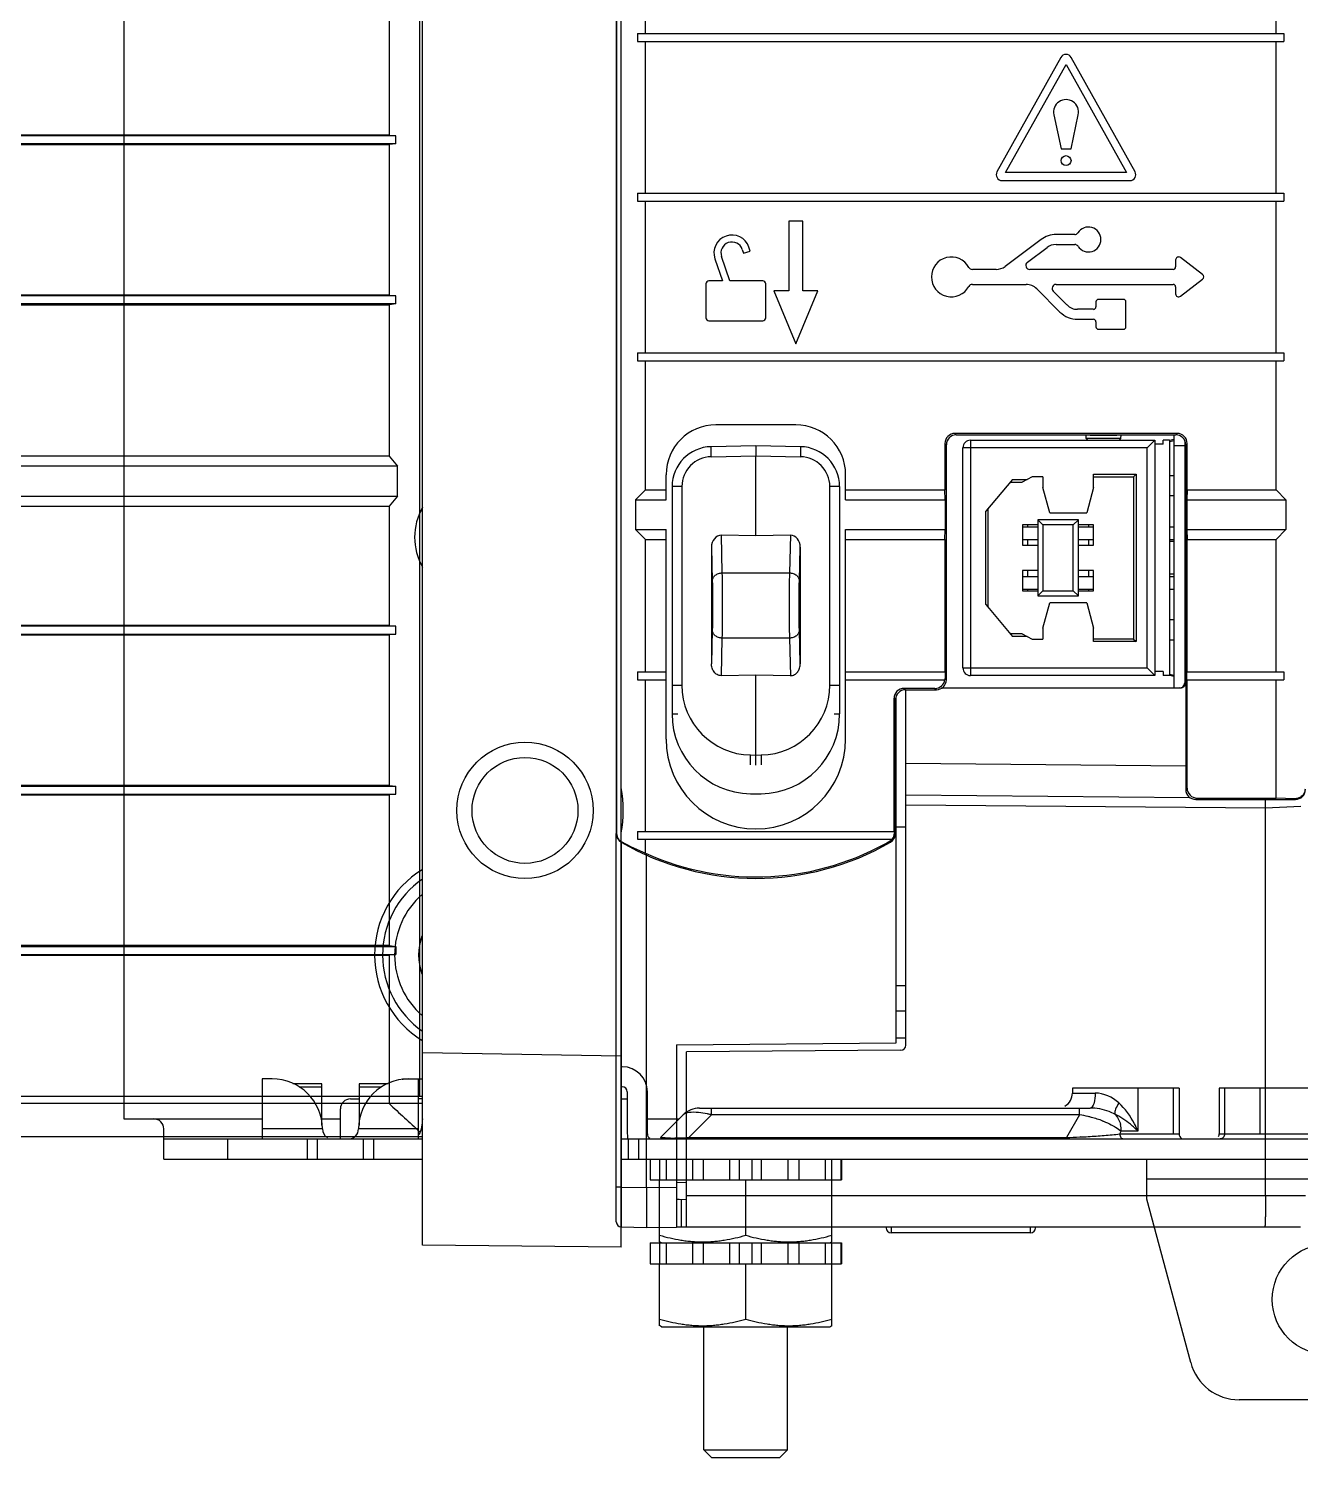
# Model space of a CAD drawing. Header units: millimetres. Extents: x 30557 to 235556, y -116603 to -73383.
# Drawn here: x 131482 to 131545.5, y -74024.1 to -73952.7 of the extents above; entities that cross this region are included whole.
import ezdxf

# ---------------------------------------------------------------- set-up
doc = ezdxf.new("R2010")
doc.units = ezdxf.units.MM

# ---------------------------------------------------------------- blocks, each defined once
blk = doc.blocks.new('1756-PA72')
at = {"linetype": 'Continuous'}
for p, q in [((8266.704, 5582.66), (8266.704, 5718.651)), ((8266.563, 5582.66), (8266.563, 5688.909)), ((8265.026, 5638.221), (8265.026, 5630.692)), ((8265.026, 5630.692), (8191.456, 5630.692)), ((8191.484, 5630.222), (8265.026, 5630.222)), ((8265.362, 5630.657), (8191.493, 5630.657)), ((8265.362, 5630.257), (8191.517, 5630.257)), ((8265.026, 5630.692), (8265.362, 5630.657)), ((8265.362, 5630.257), (8265.026, 5630.222)), ((8265.026, 5630.222), (8265.026, 5622.692)), ((8265.362, 5630.257), (8265.362, 5630.657)), ((8265.026, 5622.692), (8192.013, 5622.692)), ((8265.362, 5622.657), (8192.051, 5622.657)), ((8265.026, 5622.692), (8265.362, 5622.657)), ((8265.362, 5622.257), (8265.362, 5622.657)), ((8192.052, 5622.222), (8265.026, 5622.222)), ((8265.362, 5622.257), (8192.084, 5622.257)), ((8265.362, 5622.257), (8265.026, 5622.222)), ((8265.026, 5622.222), (8265.026, 5614.658)), ((8265.026, 5614.658), (8158.015, 5614.658)), ((8265.026, 5614.658), (8265.445, 5614.158)), ((8265.445, 5614.158), (8170.726, 5614.158)), ((8265.445, 5612.658), (8265.445, 5614.158)), ((8170.976, 5612.658), (8265.445, 5612.658)), ((8265.445, 5612.658), (8265.026, 5612.158)), ((8170.939, 5612.158), (8265.026, 5612.158)), ((8265.026, 5612.158), (8265.026, 5606.193)), ((8265.026, 5606.193), (8193.755, 5606.193)), ((8265.362, 5606.158), (8193.795, 5606.158)), ((8265.026, 5606.193), (8265.362, 5606.158)), ((8265.362, 5605.758), (8265.362, 5606.158)), ((8193.816, 5605.723), (8265.026, 5605.723)), ((8193.847, 5605.758), (8265.362, 5605.758)), ((8265.362, 5605.758), (8265.026, 5605.723)), ((8265.026, 5605.723), (8265.026, 5598.194)), ((8265.026, 5598.194), (8194.89, 5598.194)), ((8194.931, 5598.159), (8265.362, 5598.159)), ((8265.026, 5598.194), (8265.362, 5598.159)), ((8265.362, 5597.759), (8265.362, 5598.159)), ((8194.963, 5597.724), (8265.026, 5597.724)), ((8194.993, 5597.759), (8265.362, 5597.759)), ((8265.362, 5597.759), (8265.026, 5597.724)), ((8265.026, 5597.724), (8265.026, 5590.194)), ((8265.026, 5590.194), (8196.211, 5590.194)), ((8196.253, 5590.159), (8265.362, 5590.159)), ((8196.294, 5589.724), (8265.026, 5589.724)), ((8196.323, 5589.759), (8265.362, 5589.759)), ((8265.026, 5590.194), (8265.362, 5590.159)), ((8265.362, 5589.759), (8265.026, 5589.724)), ((8265.026, 5589.724), (8265.026, 5582.31)), ((8265.362, 5590.159), (8265.362, 5589.759)), ((8266.704, 5582.66), (8183.232, 5582.66)), ((8266.704, 5580.66), (8266.704, 5582.66)), ((8266.704, 5582.31), (8183.306, 5582.31)), ((8170.691, 5580.66), (8266.704, 5580.66))]:
    blk.add_line(p, q, dxfattribs=at)
blk.add_open_spline([(8265.026, 5582.31), (8265.28, 5582.071), (8265.79, 5581.596), (8266.308, 5581.129), (8266.563, 5580.894)], degree=3, knots=[0, 0, 0, 0, 0.500826, 1, 1, 1, 1], dxfattribs=at)
blk = doc.blocks.new('1756-L7-Z')
at = {"color": 7, "linetype": 'Continuous'}
for p, q in [((-0.249, 109.731), (-0.249, 19.654)), ((-0.23, 109.712), (-0.23, 19.658)), ((1.216, 59.627), (1.216, 67.201)), ((32.712, 59.627), (32.712, 67.201)), ((0.817, 59.627), (0.817, 59.229)), ((0.817, 59.627), (33.11, 59.627)), ((33.11, 59.627), (33.11, 59.229)), ((0.817, 59.229), (33.11, 59.229)), ((1.216, 51.655), (1.216, 59.229)), ((32.712, 51.655), (32.712, 59.229)), ((21.961, 58.434), (18.772, 52.728)), ((19.203, 52.682), (22.222, 58.083)), ((22.222, 58.083), (25.241, 52.682)), ((25.672, 52.728), (22.483, 58.434)), ((21.609, 55.569), (21.973, 53.877)), ((22.471, 53.877), (22.835, 55.569)), ((21.973, 53.877), (22.471, 53.877)), ((19.033, 52.283), (25.411, 52.283)), ((25.241, 52.682), (19.203, 52.682)), ((0.817, 51.655), (33.11, 51.655)), ((0.817, 51.655), (0.817, 51.257)), ((33.11, 51.655), (33.11, 51.257)), ((0.817, 51.257), (33.11, 51.257)), ((1.216, 43.683), (1.216, 51.257)), ((32.712, 43.683), (32.712, 51.257)), ((9.068, 50.26), (8.371, 50.26)), ((8.371, 50.26), (8.371, 46.772)), ((9.068, 46.772), (9.068, 50.26)), ((20.977, 49.338), (19.183, 47.993)), ((22.654, 49.588), (21.724, 49.588)), ((6.049, 48.846), (6.116, 48.651)), ((6.116, 48.651), (6.446, 48.765)), ((6.446, 48.765), (6.378, 48.96)), ((20.292, 48.202), (21.276, 48.94)), ((21.724, 49.089), (22.656, 49.089)), ((4.684, 48.372), (5.066, 47.271)), ((5.435, 47.271), (5.013, 48.486)), ((18.735, 47.844), (17.542, 47.844)), ((27.571, 47.844), (20.412, 47.844)), ((27.695, 48.317), (27.695, 47.968)), ((29.04, 47.589), (27.936, 48.436)), ((4.235, 47.121), (4.235, 45.427)), ((5.066, 47.271), (4.385, 47.271)), ((7.075, 47.271), (5.435, 47.271)), ((7.225, 45.427), (7.225, 47.121)), ((27.936, 46.504), (29.04, 47.351)), ((8.371, 46.772), (7.624, 46.772)), ((7.624, 46.772), (8.72, 44.126)), ((8.72, 44.126), (9.816, 46.772)), ((9.816, 46.772), (9.068, 46.772)), ((17.542, 47.096), (20.229, 47.096)), ((20.758, 46.877), (21.918, 45.717)), ((22.27, 46.07), (21.584, 46.756)), ((21.725, 47.096), (27.571, 47.096)), ((27.695, 46.972), (27.695, 46.623)), ((23.592, 45.851), (22.799, 45.851)), ((23.717, 46.224), (23.717, 45.975)), ((25.087, 46.349), (23.842, 46.349)), ((25.212, 44.979), (25.212, 46.224)), ((4.385, 45.278), (7.075, 45.278)), ((22.799, 45.352), (23.592, 45.352)), ((23.717, 45.228), (23.717, 44.979)), ((23.842, 44.854), (25.087, 44.854)), ((0.817, 43.683), (33.11, 43.683)), ((0.817, 43.683), (0.817, 43.285)), ((33.11, 43.683), (33.11, 43.285)), ((0.817, 43.285), (33.11, 43.285)), ((1.216, 36.837), (1.216, 43.285)), ((32.712, 36.837), (32.712, 43.285)), ((8.72, 40.08), (4.734, 40.08)), ((27.773, 39.647), (16.672, 39.647)), ((16.741, 39.578), (16.672, 39.647)), ((16.741, 39.578), (27.703, 39.578)), ((17.448, 39.309), (26.661, 39.309)), ((17.448, 39.309), (17.448, 27.55)), ((23.223, 39.39), (23.22, 39.578)), ((24.968, 39.39), (23.223, 39.39)), ((23.305, 39.309), (23.223, 39.39)), ((23.426, 39.562), (23.411, 39.578)), ((23.426, 39.562), (24.765, 39.562)), ((24.765, 39.562), (24.781, 39.578)), ((24.886, 39.309), (24.968, 39.39)), ((24.968, 39.39), (24.972, 39.578)), ((26.661, 39.309), (26.282, 38.93)), ((26.661, 39.309), (26.661, 27.55)), ((27.383, 39.309), (27.074, 39.309)), ((27.074, 39.107), (27.074, 39.309)), ((27.383, 39.309), (27.623, 39.361)), ((27.383, 39.309), (27.383, 27.55)), ((27.623, 39.285), (27.383, 39.233)), ((27.623, 26.939), (27.623, 39.578)), ((27.773, 39.647), (27.703, 39.578)), ((28.149, 39.292), (28.149, 27.188)), ((6.727, 39.024), (4.5, 38.985)), ((8.954, 38.985), (6.727, 39.024)), ((6.727, 39.024), (6.727, 38.526)), ((16.174, 39.149), (16.243, 39.08)), ((16.174, 39.149), (16.174, 36.837)), ((16.243, 27.341), (16.243, 39.08)), ((26.282, 38.93), (17.069, 38.93)), ((17.069, 27.93), (17.069, 38.93)), ((26.282, 27.93), (26.282, 38.93)), ((27.074, 39.107), (26.661, 39.107)), ((28.149, 39.026), (27.623, 39.026)), ((28.174, 27.163), (28.174, 39.218)), ((28.201, 39.08), (28.271, 39.149)), ((28.201, 39.08), (28.201, 21.86)), ((28.271, 36.837), (28.271, 39.149)), ((4.5, 38.487), (6.727, 38.526)), ((6.727, 38.526), (8.954, 38.487)), ((6.727, 34.54), (6.727, 38.526)), ((2.242, 36.339), (2.242, 37.589)), ((11.211, 36.339), (11.211, 37.589)), ((19.542, 37.348), (18.208, 35.76)), ((19.436, 37.221), (20.036, 37.221)), ((19.542, 37.348), (20.274, 37.348)), ((20.536, 37.487), (20.036, 37.221)), ((21.068, 37.487), (20.536, 37.487)), ((21.068, 37.487), (21.068, 36.948)), ((23.599, 37.614), (25.725, 37.614)), ((23.599, 36.948), (23.599, 37.614)), ((23.599, 37.487), (25.598, 37.487)), ((25.598, 37.487), (25.725, 37.614)), ((25.598, 37.487), (25.598, 29.372)), ((25.725, 37.614), (25.725, 29.246)), ((27.623, 37.538), (27.383, 37.538)), ((1.216, 36.837), (0.718, 36.339)), ((1.216, 36.837), (2.242, 36.837)), ((3.031, 36.993), (2.541, 36.993)), ((2.541, 36.993), (2.541, 25.631)), ((3.031, 36.993), (3.031, 27.07)), ((10.912, 36.993), (10.422, 36.993)), ((10.422, 27.07), (10.422, 36.993)), ((10.912, 36.993), (10.912, 25.631)), ((11.211, 36.837), (16.174, 36.837)), ((16.191, 36.339), (16.174, 36.837)), ((21.409, 35.682), (21.068, 36.948)), ((23.599, 36.948), (23.257, 35.682)), ((27.623, 36.525), (27.383, 36.525)), ((28.271, 36.837), (28.253, 36.339)), ((28.271, 36.837), (32.712, 36.837)), ((32.712, 36.837), (33.21, 36.339)), ((0.718, 36.339), (2.242, 36.339)), ((0.718, 36.339), (0.718, 34.844)), ((11.211, 36.339), (16.191, 36.339)), ((16.191, 36.339), (16.191, 34.844)), ((18.208, 31.1), (18.208, 35.76)), ((18.334, 30.949), (18.334, 35.91)), ((28.253, 36.339), (33.21, 36.339)), ((28.253, 36.339), (28.253, 34.844)), ((33.21, 36.339), (33.21, 34.844)), ((20.815, 35.075), (20.055, 35.075)), ((20.055, 35.075), (20.055, 34.062)), ((20.055, 34.986), (20.815, 34.986)), ((20.308, 34.986), (20.308, 35.075)), ((22.839, 35.328), (20.815, 35.328)), ((20.815, 35.328), (21.068, 35.075)), ((20.815, 35.328), (20.815, 31.531)), ((22.586, 35.075), (21.068, 35.075)), ((21.068, 35.075), (21.068, 31.784)), ((21.409, 35.682), (23.257, 35.682)), ((22.839, 35.328), (22.586, 35.075)), ((22.586, 31.784), (22.586, 35.075)), ((22.839, 31.531), (22.839, 35.328)), ((23.599, 35.075), (22.839, 35.075)), ((22.839, 34.986), (23.599, 34.986)), ((23.346, 35.075), (23.346, 34.986)), ((23.599, 34.062), (23.599, 35.075)), ((27.383, 34.986), (27.623, 34.986)), ((0.718, 34.844), (2.242, 34.844)), ((1.216, 34.346), (0.718, 34.844)), ((1.216, 34.346), (2.242, 34.346)), ((1.216, 27.739), (1.216, 34.346)), ((2.242, 24.376), (2.242, 34.844)), ((6.727, 34.54), (5.003, 34.561)), ((5.05, 32.682), (5.003, 34.561)), ((8.45, 34.561), (6.727, 34.54)), ((8.45, 34.561), (8.403, 32.682)), ((11.211, 34.844), (16.191, 34.844)), ((11.211, 24.376), (11.211, 34.844)), ((11.211, 34.346), (16.174, 34.346)), ((16.174, 34.346), (16.191, 34.844)), ((16.174, 34.346), (16.174, 27.739)), ((20.055, 34.353), (20.815, 34.353)), ((20.308, 34.062), (20.308, 34.353)), ((22.839, 34.353), (23.599, 34.353)), ((23.346, 34.353), (23.346, 34.062)), ((27.383, 34.353), (27.623, 34.353)), ((28.253, 34.844), (33.21, 34.844)), ((28.253, 34.844), (28.271, 34.346)), ((28.271, 34.346), (32.712, 34.346)), ((28.271, 27.739), (28.271, 34.346)), ((32.712, 34.346), (33.21, 34.844)), ((32.712, 27.739), (32.712, 34.346)), ((4.51, 33.964), (4.552, 32.275)), ((4.51, 33.964), (4.51, 28.14)), ((8.901, 32.275), (8.943, 33.964)), ((8.943, 33.964), (8.943, 28.14)), ((20.055, 34.062), (20.815, 34.062)), ((22.839, 34.062), (23.599, 34.062)), ((27.623, 34.247), (27.383, 34.247)), ((5.05, 32.682), (8.403, 32.682)), ((20.815, 32.797), (20.055, 32.797)), ((20.055, 32.797), (20.055, 31.784)), ((20.055, 32.506), (20.815, 32.506)), ((20.308, 32.506), (20.308, 32.797)), ((23.599, 32.797), (22.839, 32.797)), ((22.839, 32.506), (23.599, 32.506)), ((23.346, 32.797), (23.346, 32.506)), ((23.599, 31.784), (23.599, 32.797)), ((27.623, 32.612), (27.383, 32.612)), ((27.383, 32.506), (27.623, 32.506)), ((20.055, 31.873), (20.815, 31.873)), ((20.055, 31.784), (20.815, 31.784)), ((20.308, 31.784), (20.308, 31.873)), ((20.815, 31.531), (21.068, 31.784)), ((20.815, 31.531), (22.839, 31.531)), ((21.068, 31.784), (22.586, 31.784)), ((22.839, 31.531), (22.586, 31.784)), ((22.839, 31.873), (23.599, 31.873)), ((22.839, 31.784), (23.599, 31.784)), ((23.346, 31.873), (23.346, 31.784)), ((27.383, 31.873), (27.623, 31.873)), ((18.208, 31.1), (19.542, 29.511)), ((21.068, 29.911), (21.409, 31.177)), ((23.257, 31.177), (21.409, 31.177)), ((23.257, 31.177), (23.599, 29.911)), ((27.623, 30.334), (27.383, 30.334)), ((4.552, 29.83), (4.51, 28.14)), ((5.003, 27.543), (5.05, 29.422)), ((8.403, 29.422), (5.05, 29.422)), ((8.403, 29.422), (8.45, 27.543)), ((8.943, 28.14), (8.901, 29.83)), ((20.036, 29.638), (19.436, 29.638)), ((20.274, 29.511), (19.542, 29.511)), ((20.036, 29.638), (20.536, 29.372)), ((20.536, 29.372), (21.068, 29.372)), ((21.068, 29.911), (21.068, 29.372)), ((23.599, 29.246), (23.599, 29.911)), ((25.598, 29.372), (23.599, 29.372)), ((25.598, 29.372), (25.725, 29.246)), ((27.623, 29.322), (27.383, 29.322)), ((25.725, 29.246), (23.599, 29.246)), ((17.069, 27.93), (26.282, 27.93)), ((26.661, 27.55), (26.282, 27.93)), ((0.817, 27.739), (2.242, 27.739)), ((0.817, 27.739), (0.817, 27.341)), ((0.817, 27.341), (2.242, 27.341)), ((1.216, 19.767), (1.216, 27.341)), ((6.727, 27.564), (5.003, 27.543)), ((8.45, 27.543), (6.727, 27.564)), ((6.727, 23.578), (6.727, 27.564)), ((11.211, 27.739), (16.174, 27.739)), ((11.211, 27.341), (16.169, 27.341)), ((16.188, 27.739), (16.188, 27.396)), ((16.243, 27.341), (16.188, 27.396)), ((26.661, 27.55), (17.448, 27.55)), ((27.074, 27.752), (26.661, 27.752)), ((27.074, 27.752), (27.074, 27.55)), ((27.383, 27.55), (27.074, 27.55)), ((27.383, 27.626), (27.623, 27.574)), ((27.623, 27.498), (27.383, 27.55)), ((28.174, 27.163), (28.149, 27.188)), ((28.257, 27.341), (28.257, 27.739)), ((28.271, 27.739), (33.11, 27.739)), ((28.271, 27.341), (33.11, 27.341)), ((28.271, 21.929), (28.271, 27.341)), ((32.712, 21.431), (32.712, 27.341)), ((33.11, 27.739), (33.11, 27.341)), ((2.541, 27.07), (3.031, 27.07)), ((10.422, 27.07), (10.912, 27.07)), ((13.729, 9.199), (13.729, 26.48)), ((15.676, 26.912), (14.131, 26.912)), ((14.2, 26.843), (14.131, 26.912)), ((14.2, 26.843), (15.745, 26.843)), ((14.223, 9.086), (14.223, 26.843)), ((15.676, 26.912), (15.745, 26.843)), ((27.926, 26.914), (15.988, 26.916)), ((16.02, 26.937), (27.899, 26.939)), ((27.926, 26.914), (27.899, 26.939)), ((13.633, 26.414), (13.702, 26.344)), ((13.633, 19.767), (13.633, 26.414)), ((13.702, 19.653), (13.702, 26.344)), ((2.541, 25.631), (2.823, 25.631)), ((10.631, 25.631), (10.912, 25.631)), ((6.458, 23.583), (6.727, 23.578)), ((6.727, 23.578), (6.996, 23.583)), ((6.727, 23.08), (6.727, 23.578)), ((13.729, 23.495), (13.702, 23.495)), ((28.201, 23.032), (14.223, 23.154)), ((6.458, 21.645), (6.727, 21.641)), ((6.727, 21.641), (6.996, 21.645)), ((13.702, 21.504), (13.729, 21.504)), ((14.223, 21.589), (28.411, 21.465)), ((28.271, 21.929), (28.201, 21.86)), ((28.699, 21.362), (28.769, 21.431)), ((28.769, 21.431), (32.712, 21.431)), ((33.645, 21.399), (32.712, 21.431)), ((13.702, 21.015), (13.729, 21.016)), ((14.223, 21.091), (32.187, 20.934)), ((28.699, 21.362), (33.682, 21.362)), ((32.187, 20.935), (32.183, 21.369)), ((32.187, 20.934), (33.944, 21.027)), ((32.187, 1.572), (32.187, 20.934)), ((33.645, 21.399), (33.682, 21.362)), ((-0.23, 19.658), (-0.249, 19.658)), ((-0.245, 0.249), (-0.245, 19.654)), ((0.817, 19.767), (13.633, 19.767)), ((0.817, 19.767), (0.817, 19.369)), ((0.817, 19.369), (13.594, 19.369)), ((1.216, 18.676), (1.216, 19.369)), ((13.647, 19.767), (13.647, 19.685)), ((13.702, 19.653), (13.647, 19.685)), ((14.223, 19.968), (13.729, 19.968)), ((0, 19.221), (0.029, 19.237)), ((0, 19.221), (0, 1.99)), ((1.27, 1.968), (1.27, 18.629)), ((13.396, 19.253), (13.453, 19.221)), ((14.223, 12.053), (13.729, 12.056)), ((14.223, 10.784), (13.729, 10.779)), ((14.229, 9.43), (13.733, 9.439)), ((2.768, 9.103), (13.729, 9.199)), ((2.768, 9.103), (2.768, -0.009)), ((13.976, 8.837), (3.262, 8.744)), ((3.262, 0.008), (3.262, 8.744)), ((3.262, 2.218), (2.768, 2.209)), ((0, 1.99), (-0.245, 1.991)), ((-0.245, 1.59), (-0.245, 1.991)), ((0, 1.99), (1.27, 1.968)), ((0, 1.99), (0, 0)), ((1.27, 1.968), (2.768, 1.981)), ((3.262, 1.572), (34.18, 1.572)), ((2.768, 1.379), (3.262, 1.383)), ((3.013, 0.008), (3.013, 1.381)), ((2.768, 0.008), (33.931, 0.008)), ((13.231, 0.008), (13.231, -0.042)), ((13.48, 0.008), (13.48, -0.291)), ((20.455, -0.291), (20.455, 0.008)), ((20.705, -0.042), (20.705, 0.008)), ((0, 0), (1.27, -0.022)), ((1.27, -0.022), (2.768, -0.009)), ((20.455, -0.291), (13.48, -0.291))]:
    blk.add_line(p, q, dxfattribs=at)
blk.add_circle((22.222, 53.28), 0.249, dxfattribs=at)
for centre, radius, start, end in [((22.222, 58.288), 0.299, 29.2, 150.8), ((22.222, 55.701), 0.627, 347.86859, 192.13141), ((19.033, 52.582), 0.299, 150.8, 270), ((25.411, 52.582), 0.299, 270, 29.2), ((5.531, 48.666), 0.897, 19.14, 199.14), ((21.724, 48.342), 1.246, 90, 126.8699), ((22.654, 49.787), 0.199, 270, 325.60643), ((23.343, 49.338), 0.623, 213.05573, 147.37052), ((5.531, 48.666), 0.548, 19.14, 199.14), ((21.724, 48.342), 0.747, 90, 126.8699), ((22.654, 48.89), 0.199, 33.05573, 89.51731), ((16.492, 47.47), 0.996, 28.63099, 331.36901), ((17.542, 48.043), 0.199, 208.63099, 270), ((18.735, 48.591), 0.747, 270, 306.8699), ((20.412, 48.043), 0.199, 126.8699, 270), ((27.571, 47.968), 0.125, 270, 0), ((27.845, 48.317), 0.149, 52.5, 180), ((4.385, 47.121), 0.149, 90, 180), ((7.075, 47.121), 0.149, 0, 90), ((28.949, 47.47), 0.149, 307.5, 52.5), ((17.542, 46.897), 0.199, 90, 151.36901), ((20.229, 46.349), 0.747, 45, 90), ((21.725, 46.897), 0.199, 90, 225), ((27.571, 46.972), 0.125, 0, 90), ((27.845, 46.623), 0.149, 180, 307.5), ((22.799, 46.598), 1.246, 225, 270), ((22.799, 46.598), 0.747, 225, 270), ((23.592, 45.975), 0.125, 270, 0), ((23.842, 46.224), 0.125, 90, 180), ((25.087, 46.224), 0.125, 0, 90), ((4.385, 45.427), 0.149, 180, 270), ((7.075, 45.427), 0.149, 270, 0), ((23.592, 45.228), 0.125, 0, 90), ((23.842, 44.979), 0.125, 180, 270), ((25.087, 44.979), 0.125, 270, 0), ((4.734, 37.589), 2.491, 90, 180), ((8.72, 37.589), 2.491, 0, 90), ((16.672, 39.15), 0.498, 89.98424, 180.01286), ((16.742, 39.08), 0.498, 90.01054, 180), ((17.448, 38.93), 0.38, 90, 180), ((27.703, 39.08), 0.498, 0.01054, 90), ((27.773, 39.15), 0.498, 359.98424, 90.01286), ((4.534, 36.993), 1.993, 90.99921, 180.0007), ((8.919, 36.993), 1.993, 359.99931, 89.00078), ((4.526, 36.993), 1.495, 90.98807, 179.99372), ((8.928, 36.993), 1.495, 0.01103, 89.0071), ((17.448, 27.93), 0.38, 180, 270), ((15.745, 27.341), 0.498, 270, 359.98946), ((6.519, 27.07), 3.488, 179.99982, 268.99973), ((6.935, 27.07), 3.488, 271.00027, 0.00018), ((14.13, 26.414), 0.498, 89.98598, 180.01693), ((14.2, 26.344), 0.498, 90, 179.98946), ((6.527, 25.631), 3.986, 180, 269.00029), ((6.926, 25.631), 3.986, 270.99965, 0), ((6.727, 24.376), 4.484, 180, 0), ((28.699, 21.86), 0.498, 180, 269.98946), ((28.769, 21.929), 0.498, 179.98598, 270.01693), ((33.682, 21.86), 0.498, 270, 359.98946), ((0.249, 19.653), 0.498, 179.84884, 239.99433), ((6.727, 30.872), 13.383, 245.68382, 300.73805), ((6.727, 30.872), 13.397, 299.85808, 300.83801), ((13.204, 19.653), 0.498, 300, 359.99406), ((13.149, 19.685), 0.498, 320.59543, 0.00615), ((6.727, 30.872), 13.453, 239.99979, 300.00015), ((6.267, 30.888), 13.216, 241.83661, 247.53204), ((13.974, 9.086), 0.249, 270.5, 0), ((2.884, 2.493), 1.113, 264.00094, 270.48711), ((0.004, 0.249), 0.249, 179.75198, 268.99375), ((13.48, -0.042), 0.249, 180.00034, 270), ((20.455, -0.042), 0.249, 270, 359.99967)]:
    blk.add_arc(centre, radius, start, end, dxfattribs=at)
for centre, major_axis, ratio, start_param, end_param in [((5.008, 33.952), (-0.03, 0.609), 0.817388, -0.050559, 1.510198), ((8.445, 33.952), (0.03, 0.609), 0.817388, -1.510198, 0.050559), ((15.675, 27.411), (-0.353, 0.353), 0.998783, 2.356803, 3.786929), ((15.689, 27.397), (0.353, -0.353), 0.998783, 0.673482, 0.78484)]:
    blk.add_ellipse(centre, major_axis=major_axis, ratio=ratio, start_param=start_param, end_param=end_param, dxfattribs=at)
for points, knots in [([(4.5, 38.487), (4.499, 38.52), (4.498, 38.583), (4.497, 38.675), (4.496, 38.76), (4.496, 38.825), (4.496, 38.871), (4.496, 38.9), (4.497, 38.925), (4.497, 38.946), (4.497, 38.962), (4.498, 38.973), (4.498, 38.979), (4.499, 38.983), (4.499, 38.984), (4.499, 38.985), (4.5, 38.985)], [0, 0, 0, 0, 0.194912, 0.382478, 0.555216, 0.706674, 0.772536, 0.830971, 0.881408, 0.923354, 0.956439, 0.98032, 0.988742, 0.994807, 0.99852, 1, 1, 1, 1]), ([(8.954, 38.985), (8.954, 38.985), (8.954, 38.984), (8.955, 38.983), (8.955, 38.979), (8.956, 38.973), (8.956, 38.962), (8.957, 38.946), (8.957, 38.925), (8.957, 38.9), (8.957, 38.871), (8.957, 38.825), (8.957, 38.76), (8.957, 38.675), (8.955, 38.583), (8.954, 38.52), (8.954, 38.487)], [0, 0, 0, 0, 0.00148, 0.005193, 0.011258, 0.01968, 0.04356, 0.076646, 0.118592, 0.169029, 0.227464, 0.293326, 0.444784, 0.617522, 0.805088, 1, 1, 1, 1]), ([(4.552, 32.275), (4.552, 32.301), (4.559, 32.355), (4.599, 32.459), (4.696, 32.573), (4.86, 32.661), (4.986, 32.682), (5.05, 32.682)], [0, 0, 0, 0, 0.1126, 0.227595, 0.468603, 0.728328, 1, 1, 1, 1]), ([(4.552, 32.275), (4.556, 32.097), (4.561, 31.689), (4.564, 31.052), (4.561, 30.415), (4.556, 30.007), (4.552, 29.83)], [0, 0, 0, 0, 0.21831, 0.5, 0.78169, 1, 1, 1, 1]), ([(5.061, 31.052), (5.061, 31.358), (5.06, 31.902), (5.055, 32.445), (5.05, 32.682)], [0, 0, 0, 0, 0.563379, 1, 1, 1, 1]), ([(8.403, 32.682), (8.399, 32.445), (8.394, 31.902), (8.392, 31.358), (8.392, 31.052)], [0, 0, 0, 0, 0.436621, 1, 1, 1, 1]), ([(8.403, 32.682), (8.467, 32.682), (8.594, 32.661), (8.757, 32.573), (8.854, 32.459), (8.894, 32.355), (8.901, 32.301), (8.901, 32.275)], [0, 0, 0, 0, 0.271672, 0.531397, 0.772405, 0.8874, 1, 1, 1, 1]), ([(8.901, 29.83), (8.897, 30.007), (8.892, 30.415), (8.889, 31.052), (8.892, 31.689), (8.897, 32.097), (8.901, 32.275)], [0, 0, 0, 0, 0.21831, 0.5, 0.78169, 1, 1, 1, 1]), ([(5.05, 29.422), (5.055, 29.659), (5.06, 30.203), (5.061, 30.746), (5.061, 31.052)], [0, 0, 0, 0, 0.436619, 1, 1, 1, 1]), ([(8.392, 31.052), (8.392, 30.746), (8.394, 30.203), (8.399, 29.659), (8.403, 29.422)], [0, 0, 0, 0, 0.563381, 1, 1, 1, 1]), ([(5.05, 29.422), (4.986, 29.423), (4.86, 29.443), (4.696, 29.531), (4.599, 29.645), (4.559, 29.749), (4.552, 29.803), (4.552, 29.83)], [0, 0, 0, 0, 0.271672, 0.531397, 0.772405, 0.8874, 1, 1, 1, 1]), ([(8.901, 29.83), (8.901, 29.803), (8.894, 29.749), (8.854, 29.645), (8.757, 29.531), (8.594, 29.443), (8.467, 29.423), (8.403, 29.422)], [0, 0, 0, 0, 0.1126, 0.227595, 0.468603, 0.728328, 1, 1, 1, 1]), ([(5.003, 27.543), (4.968, 27.543), (4.896, 27.552), (4.795, 27.592), (4.707, 27.655), (4.611, 27.761), (4.531, 27.925), (4.51, 28.069), (4.51, 28.14)], [0, 0, 0, 0, 0.125059, 0.25015, 0.375298, 0.500502, 0.750103, 1, 1, 1, 1]), ([(8.45, 27.543), (8.486, 27.543), (8.558, 27.552), (8.658, 27.592), (8.746, 27.655), (8.843, 27.761), (8.923, 27.925), (8.943, 28.069), (8.943, 28.14)], [0, 0, 0, 0, 0.125059, 0.25015, 0.375298, 0.500502, 0.750103, 1, 1, 1, 1]), ([(27.896, 26.938), (27.96, 26.937), (28.094, 26.99), (28.149, 27.124), (28.149, 27.188)], [0, 0, 0, 0, 0.500335, 1, 1, 1, 1]), ([(28.174, 27.163), (28.174, 27.1), (28.122, 26.969), (27.991, 26.915), (27.928, 26.915)], [0, 0, 0, 0, 0.500322, 1, 1, 1, 1]), ([(6.458, 23.085), (6.458, 23.085), (6.457, 23.086), (6.457, 23.088), (6.457, 23.091), (6.456, 23.097), (6.456, 23.108), (6.455, 23.124), (6.455, 23.145), (6.454, 23.17), (6.454, 23.199), (6.454, 23.245), (6.454, 23.31), (6.455, 23.395), (6.456, 23.487), (6.457, 23.551), (6.458, 23.583)], [0, 0, 0, 0, 0.00148, 0.005193, 0.011258, 0.01968, 0.043561, 0.076646, 0.118592, 0.169029, 0.227464, 0.293326, 0.444784, 0.617522, 0.805088, 1, 1, 1, 1]), ([(6.996, 23.583), (6.996, 23.551), (6.997, 23.487), (6.998, 23.395), (6.999, 23.31), (6.999, 23.245), (6.999, 23.199), (6.999, 23.17), (6.999, 23.145), (6.998, 23.124), (6.998, 23.108), (6.997, 23.097), (6.997, 23.091), (6.996, 23.088), (6.996, 23.086), (6.996, 23.085), (6.996, 23.085)], [0, 0, 0, 0, 0.194912, 0.382478, 0.555216, 0.706674, 0.772536, 0.830971, 0.881408, 0.923354, 0.956439, 0.98032, 0.988742, 0.994807, 0.99852, 1, 1, 1, 1]), ([(34.161, 21.879), (34.161, 21.802), (34.125, 21.655), (33.988, 21.496), (33.821, 21.412), (33.702, 21.397), (33.645, 21.399)], [0, 0, 0, 0, 0.294779, 0.551805, 0.781416, 1, 1, 1, 1]), ([(-0.23, 19.662), (-0.229, 19.569), (-0.175, 19.393), (-0.041, 19.275), (0.029, 19.237)], [0, 0, 0, 0, 0.540609, 1, 1, 1, 1]), ([(1.27, 1.968), (1.27, 1.839), (1.269, 1.585), (1.267, 1.216), (1.266, 0.876), (1.266, 0.617), (1.266, 0.434), (1.266, 0.318), (1.267, 0.218), (1.267, 0.135), (1.268, 0.07), (1.268, 0.026), (1.269, 0.001), (1.269, -0.012), (1.27, -0.017), (1.269, -0.022), (1.27, -0.022)], [0, 0, 0, 0, 0.194985, 0.38282, 0.555672, 0.707131, 0.773034, 0.831483, 0.881903, 0.923858, 0.956922, 0.980743, 0.989133, 0.99515, 0.998778, 1, 1, 1, 1]), ([(32.187, 1.572), (32.187, 1.471), (32.187, 1.271), (32.185, 0.981), (32.182, 0.714), (32.178, 0.48), (32.174, 0.31), (32.169, 0.197), (32.167, 0.131), (32.163, 0.081), (32.161, 0.041), (32.157, 0.023), (32.156, 0.008), (32.153, 0.008)], [0, 0, 0, 0, 0.194791, 0.382457, 0.555178, 0.706548, 0.830847, 0.881256, 0.923214, 0.956302, 0.980183, 0.994722, 1, 1, 1, 1])]:
    blk.add_open_spline(points, degree=3, knots=knots, dxfattribs=at)
blk = doc.blocks.new('1756-A10-Z')
at = {"color": 7, "linetype": 'Continuous'}
for p, q in [((16.437, -136.82), (16.437, 8.709)), ((26.36, -136.907), (26.36, 8.795)), ((1.503, -74.379), (1.503, -130.506)), ((26.36, -127.372), (16.437, -127.198)), ((8.419, -128.501), (8.419, -131.508)), ((8.92, -128.501), (8.419, -128.501)), ((15.435, -128.501), (15.435, -128.549)), ((15.435, -128.501), (16.437, -128.501)), ((16.237, -131.508), (16.237, -128.501)), ((11.396, -128.752), (9.946, -128.752)), ((11.396, -130.817), (11.396, -128.752)), ((13.26, -128.752), (13.26, -130.824)), ((14.707, -128.752), (13.26, -128.752)), ((26.66, -129.153), (26.66, -131.258)), ((27.663, -131.258), (27.663, -129.153)), ((48.896, -128.962), (48.896, -129.213)), ((54.223, -128.962), (48.896, -128.962)), ((54.223, -128.962), (54.223, -131.258)), ((56.227, -128.962), (56.227, -131.258)), ((61.553, -128.962), (56.227, -128.962)), ((12.829, -129.504), (13.26, -129.504)), ((26.36, -129.504), (26.66, -129.504)), ((1.503, -130.506), (3.007, -130.506)), ((12.328, -131.508), (12.328, -130.005)), ((29.456, -130.302), (28.323, -131.435)), ((30.271, -129.965), (49.775, -129.965)), ((3.508, -132.511), (3.508, -131.007)), ((3.508, -131.508), (16.437, -131.508)), ((10.674, -131.508), (10.674, -132.511)), ((13.982, -131.508), (13.982, -132.511)), ((26.36, -131.508), (201.716, -131.508)), ((27.222, -131.508), (27.222, -132.511)), ((3.508, -132.511), (16.437, -132.511)), ((26.36, -132.511), (201.716, -132.511)), ((27.794, -132.511), (27.794, -133.554)), ((27.804, -132.511), (27.804, -133.554)), ((28.291, -133.554), (28.291, -132.511)), ((28.594, -132.511), (28.594, -133.554)), ((29.926, -133.554), (29.926, -132.511)), ((30.451, -132.511), (30.451, -133.554)), ((31.783, -133.554), (31.783, -132.511)), ((32.27, -133.554), (32.27, -132.511)), ((32.877, -132.511), (32.877, -133.554)), ((33.364, -133.554), (33.364, -132.511)), ((34.696, -133.554), (34.696, -132.511)), ((35.221, -132.511), (35.221, -133.554)), ((36.553, -133.554), (36.553, -132.511)), ((36.856, -132.511), (36.856, -133.554)), ((37.344, -133.554), (37.344, -132.511)), ((37.353, -132.511), (37.353, -133.554)), ((52.619, -134.515), (52.619, -132.511)), ((27.794, -133.554), (37.353, -133.554)), ((28.271, -136.649), (28.271, -133.554)), ((32.574, -136.316), (32.574, -133.554)), ((36.876, -136.649), (36.876, -133.554)), ((54.807, -142.681), (52.619, -134.515)), ((26.36, -136.907), (16.437, -136.82)), ((27.794, -136.698), (27.794, -137.742)), ((27.794, -136.698), (37.353, -136.698)), ((27.804, -136.698), (27.804, -137.742)), ((28.369, -136.698), (28.263, -136.645)), ((28.291, -137.742), (28.291, -136.698)), ((28.594, -136.698), (28.594, -137.742)), ((29.926, -137.742), (29.926, -136.698)), ((30.451, -136.698), (30.451, -137.742)), ((31.783, -137.742), (31.783, -136.698)), ((32.27, -137.742), (32.27, -136.698)), ((32.877, -136.698), (32.877, -137.742)), ((33.364, -137.742), (33.364, -136.698)), ((34.696, -137.742), (34.696, -136.698)), ((35.221, -136.698), (35.221, -137.742)), ((36.553, -137.742), (36.553, -136.698)), ((36.778, -136.698), (36.885, -136.645)), ((36.856, -136.698), (36.856, -137.742)), ((37.344, -137.742), (37.344, -136.698)), ((37.353, -136.698), (37.353, -137.742)), ((27.794, -137.742), (37.353, -137.742)), ((28.271, -140.837), (28.271, -137.742)), ((32.574, -140.504), (32.574, -137.742)), ((36.876, -140.837), (36.876, -137.742)), ((28.369, -140.886), (28.263, -140.833)), ((28.369, -140.886), (36.778, -140.886)), ((30.486, -147.037), (30.486, -140.886)), ((34.661, -147.037), (34.661, -140.886)), ((36.778, -140.886), (36.885, -140.833)), ((66.052, -144.538), (57.227, -144.538)), ((30.868, -147.419), (30.486, -147.037)), ((30.486, -147.037), (34.661, -147.037)), ((34.279, -147.419), (34.661, -147.037)), ((30.868, -147.419), (34.279, -147.419))]:
    blk.add_line(p, q, dxfattribs=at)
at = {"color": 9, "linetype": 'Continuous'}
for p, q in [((11.396, -128.916), (10.267, -128.916)), ((14.38, -128.916), (13.26, -128.916)), ((48.896, -129.213), (50.038, -129.213)), ((52.169, -128.962), (52.169, -131.117)), ((53.954, -131.258), (53.954, -128.962)), ((56.496, -128.962), (56.496, -131.258)), ((58.28, -131.258), (58.28, -128.962)), ((16.437, -129.504), (16.267, -129.504)), ((3.007, -130.506), (8.419, -130.506)), ((11.346, -130.506), (12.328, -130.506)), ((27.663, -130.506), (29.252, -130.506)), ((29.74, -131.435), (30.873, -130.302)), ((30.873, -130.302), (30.873, -129.965)), ((49.255, -130.302), (30.873, -130.302)), ((49.255, -130.302), (48.602, -131.435)), ((49.255, -130.302), (49.255, -129.965)), ((11.426, -131.007), (8.419, -131.007)), ((16.237, -131.007), (13.23, -131.007)), ((51.258, -131.258), (51.339, -131.117)), ((51.258, -131.258), (54.223, -131.258)), ((52.169, -131.117), (51.339, -131.117)), ((56.227, -131.258), (61.553, -131.258)), ((6.695, -131.508), (6.695, -132.511)), ((11.175, -131.508), (11.175, -132.511)), ((13.48, -132.511), (13.48, -131.508)), ((26.72, -132.511), (26.72, -131.508)), ((29.74, -131.435), (48.602, -131.435)), ((49.302, -131.407), (49.259, -131.409)), ((70.66, -133.513), (52.619, -133.513))]:
    blk.add_line(p, q, dxfattribs=at)
at = {"color": 7, "linetype": 'Continuous'}
for centre, radius in [((21.549, -115.091), 3.408), ((21.549, -115.091), 2.646), ((61.639, -139.526), 2.756)]:
    blk.add_circle(centre, radius, dxfattribs=at)
at = {"color": 9, "linetype": 'Continuous'}
for centre, radius, start, end in [((19.043, -101.44), 3.007, 150.182, 209.8761), ((19.043, -122.317), 5.011, 121.67872, 238.30506), ((19.043, -122.317), 4.61, 124.5428, 235.4572), ((19.043, -122.317), 4.009, 131.06196, 228.93804), ((19.043, -122.317), 2.806, 160.53117, 199.48846), ((29.385, -136.653), 6.522, 76.8135, 77.3414), ((48.381, -135.921), 5.686, 76.70943, 81.14952), ((48.339, -136.114), 5.884, 75.16073, 76.75297), ((48.422, -135.825), 5.583, 69.06771, 75.22374), ((47.35, -91.366), 40.089, 273.34003, 273.90751), ((47.675, -96.067), 35.376, 273.90142, 274.55252), ((48.292, -103.744), 27.674, 274.5404, 275.36532), ((49.192, -113.214), 18.162, 275.33365, 276.53338), ((50.016, -131.117), 1.323, 359.99566, 14.90897), ((49.449, -133.7), 3.751, 43.5088, 47.10073), ((28.506, -106.975), 24.488, 270.74416, 271.76607), ((27.88, -85.41), 46.063, 271.71787, 272.31513), ((47.458, -94.195), 37.257, 271.75946, 272.77183), ((47.266, -89.964), 41.493, 272.813, 273.34389)]:
    blk.add_arc(centre, radius, start, end, dxfattribs=at)
at = {"color": 7, "linetype": 'Continuous'}
for centre, radius, start, end in [((20.095, -115.091), 6.364, 349.81825, 10.18175), ((8.92, -131.007), 2.506, 0, 90), ((15.736, -131.007), 2.506, 90, 180), ((26.41, -129.153), 1.253, 0, 90), ((26.41, -129.153), 0.251, 0, 90), ((48.145, -129.213), 0.752, 300, 0), ((12.829, -130.005), 0.501, 90, 180), ((3.007, -131.007), 0.501, 0, 90), ((14.433, -130.506), 2.005, 337.31616, 0), ((30.271, -131.117), 1.153, 90, 134.99993), ((11.927, -131.007), 0.501, 180, 240), ((12.729, -131.007), 0.501, 270, 0), ((27.913, -131.258), 1.253, 180, 192.10655), ((27.913, -131.258), 0.251, 180, 238.20922), ((54.473, -131.258), 0.251, 180, 240), ((55.977, -131.258), 0.251, 330, 0), ((57.227, -142.032), 2.506, 195, 270)]:
    blk.add_arc(centre, radius, start, end, dxfattribs=at)
at = {"color": 9, "linetype": 'Continuous'}
for points, knots in [([(50.038, -129.213), (50.032, -129.392), (50.026, -129.634), (49.871, -129.965), (49.775, -129.965)], [0, 0, 0, 0, 0.650715, 1, 1, 1, 1]), ([(51.207, -129.703), (51.148, -129.806), (51.064, -129.984), (51.004, -130.181), (51.009, -130.261)], [0, 0, 0, 0, 0.596409, 1, 1, 1, 1]), ([(52.169, -131.117), (52.119, -130.991), (51.878, -130.472), (51.532, -129.995), (51.207, -129.703)], [0, 0, 0, 0, 0.237328, 1, 1, 1, 1]), ([(30.219, -130.189), (30.057, -130.174), (29.8, -130.164), (29.525, -130.233), (29.456, -130.302)], [0, 0, 0, 0, 0.62276, 1, 1, 1, 1]), ([(30.814, -130.289), (30.763, -130.277), (30.566, -130.236), (30.366, -130.204), (30.219, -130.189)], [0, 0, 0, 0, 0.263343, 1, 1, 1, 1]), ([(51.009, -130.261), (50.92, -130.213), (50.531, -130.038), (50.099, -129.965), (49.775, -129.965)], [0, 0, 0, 0, 0.239647, 1, 1, 1, 1]), ([(50.417, -130.61), (50.464, -130.628), (50.639, -130.699), (50.81, -130.779), (50.932, -130.846)], [0, 0, 0, 0, 0.264371, 1, 1, 1, 1]), ([(52.002, -130.952), (51.935, -130.889), (51.63, -130.625), (51.288, -130.401), (51.009, -130.261)], [0, 0, 0, 0, 0.227777, 1, 1, 1, 1]), ([(50.932, -130.846), (50.972, -130.867), (51.113, -130.948), (51.249, -131.041), (51.339, -131.117)], [0, 0, 0, 0, 0.274295, 1, 1, 1, 1]), ([(51.258, -131.258), (51.258, -131.32), (51.297, -131.446), (51.418, -131.508), (51.475, -131.508)], [0, 0, 0, 0, 0.525084, 1, 1, 1, 1]), ([(56.496, -131.258), (56.496, -131.32), (56.457, -131.446), (56.335, -131.508), (56.279, -131.508)], [0, 0, 0, 0, 0.525326, 1, 1, 1, 1]), ([(28.824, -131.461), (28.689, -131.463), (28.631, -131.453), (28.3, -131.458), (28.323, -131.435)], [0, 0, 0, 0, 0.805261, 1, 1, 1, 1])]:
    blk.add_open_spline(points, degree=3, knots=knots, dxfattribs=at)
for points in [[(51.207, -129.703), (50.893, -129.42), (50.46, -129.213), (50.038, -129.213)], [(51.009, -130.261), (51.145, -130.403), (51.244, -130.587), (51.295, -130.777)]]:
    blk.add_open_spline(points, degree=3, dxfattribs=at)
at = {"color": 7, "linetype": 'Continuous'}
for points in [[(28.271, -136.316), (28.447, -136.367), (28.8, -136.46), (29.247, -136.549), (29.608, -136.6), (29.879, -136.628), (30.15, -136.645), (30.422, -136.651), (30.695, -136.645), (30.966, -136.628), (31.237, -136.6), (31.597, -136.549), (32.045, -136.46), (32.398, -136.367), (32.574, -136.316)], [(32.574, -136.316), (32.749, -136.367), (33.102, -136.46), (33.55, -136.549), (33.91, -136.6), (34.181, -136.628), (34.453, -136.645), (34.725, -136.651), (34.997, -136.645), (35.269, -136.628), (35.54, -136.6), (35.9, -136.549), (36.347, -136.46), (36.7, -136.367), (36.876, -136.316)], [(28.271, -140.504), (28.447, -140.555), (28.8, -140.648), (29.247, -140.736), (29.608, -140.788), (29.879, -140.816), (30.15, -140.833), (30.422, -140.839), (30.695, -140.833), (30.966, -140.816), (31.237, -140.788), (31.597, -140.736), (32.045, -140.648), (32.398, -140.555), (32.574, -140.504)], [(32.574, -140.504), (32.749, -140.555), (33.102, -140.648), (33.55, -140.736), (33.91, -140.788), (34.181, -140.816), (34.453, -140.833), (34.725, -140.839), (34.997, -140.833), (35.269, -140.816), (35.54, -140.788), (35.9, -140.736), (36.347, -140.648), (36.7, -140.555), (36.876, -140.504)]]:
    blk.add_open_spline(points, degree=3, knots=[0, 0, 0, 0, 0.12553, 0.250641, 0.313067, 0.375422, 0.437725, 0.500001, 0.562277, 0.62458, 0.686934, 0.74936, 0.874471, 1, 1, 1, 1], dxfattribs=at)

msp = doc.modelspace()

# ---------------------------------------------------------------- block references
for name, p in [('1756-A10-Z', (131485.203, -73876.674)), ('1756-L7-Z', (131511.558, -74012.577))]:
    msp.add_blockref(name, p)
at = {"linetype": 'Continuous'}
msp.add_blockref('1756-PA72', (123234.936, -79588.716), dxfattribs=at)

doc.saveas('drawing.dxf')
